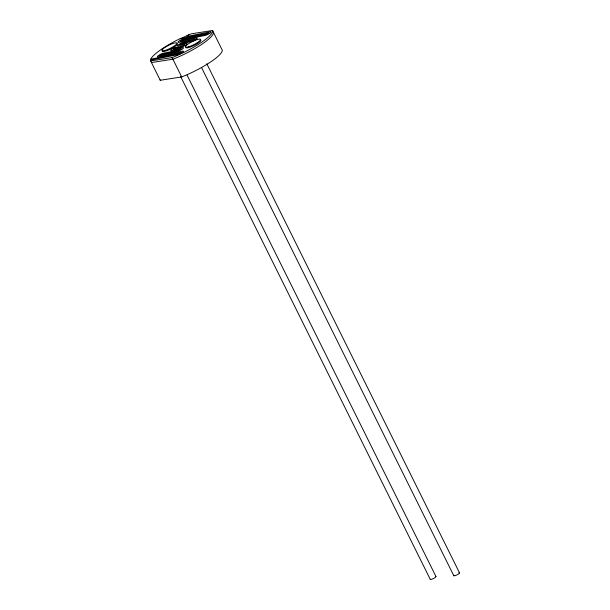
<?xml version="1.0" encoding="UTF-8"?>
<svg xmlns="http://www.w3.org/2000/svg" width="610" height="610" viewBox="0 0 610 610"><rect width="100%" height="100%" fill="white"/><g stroke="black" fill="none" stroke-linecap="round" stroke-linejoin="round"><path stroke-width="0.91" d="M150.822 59.147L151.402 58.057A34.572 7.007 -26.4 0 1 177.022 40.168L191.09 33.847L212.539 30.5L222.307 50.256A34.572 7.007 -26.4 0 1 183.633 76.158L181.696 76.921L160.239 80.268L150.647 60.939L150.822 59.147L178.898 53.611L181.124 52.429L158.272 56.814A3.889 0.785 -26.4 0 1 158.493 55.472A3.889 0.785 -26.4 0 1 163.434 53.2L178.936 50.142L181.162 48.96L171.547 50.729A3.889 0.785 -26.4 0 1 171.768 49.395A3.889 0.785 -26.4 0 1 176.709 47.115C181.17 47.428 191.296 42.433 178.433 45.91A3.889 0.785 -26.4 0 1 178.646 44.576A3.889 0.785 -26.4 0 1 183.595 42.296L193.164 40.382L194.925 39.322L178.921 42.357A3.889 0.785 -26.4 0 1 179.142 41.015A3.889 0.785 -26.4 0 1 184.083 38.743L206.538 34.312L208.765 33.131L180.08 38.674M150.54 60.664L152.53 59.681L177.396 54.763A3.889 0.785 -26.4 0 0 182.337 52.49A3.889 0.785 -26.4 0 0 182.558 51.148L159.736 55.594L161.932 54.351L177.434 51.301A3.889 0.785 -26.4 0 0 182.375 49.021A3.889 0.785 -26.4 0 0 182.596 47.687L173.461 49.494C172.798 48.106 180.156 47.405 181.056 47.122A3.889 0.785 -26.4 0 0 185.997 44.85A3.889 0.785 -26.4 0 0 186.218 43.508L179.866 44.629L181.627 43.577L191.197 41.663A3.889 0.785 -26.4 0 0 196.145 39.383A3.889 0.785 -26.4 0 0 196.359 38.049L180.362 41.076L182.581 39.894L205.036 35.464A3.889 0.785 -26.4 0 0 209.985 33.192A3.889 0.785 -26.4 0 0 210.198 31.85L187.544 36.333A2.669 0.541 -26.4 0 1 188.208 35.075L188.726 34.785M150.647 60.939L172.104 57.592L174.041 56.837A34.572 7.007 -26.4 0 0 212.707 30.927L212.539 30.5M206.79 63.753L459.513 572.851M201.521 67.504L453.817 575.741M187.064 75.106L435.967 576.526M172.104 57.592L181.696 76.921M180.522 76.288L430.279 579.416M213.347 32.124L213.515 32.551A34.572 7.007 -26.4 0 1 174.841 58.461L172.904 59.216L151.448 62.563L151.288 62.136M160.072 79.841L160.239 80.268M458.918 572.79A3.195 0.648 -26.4 0 1 457.088 574.811A3.195 0.648 -26.4 0 1 453.985 575.291M435.372 576.458A3.195 0.648 -26.4 0 1 433.916 578.288A3.195 0.648 -26.4 0 1 430.263 579.233M200.309 39.856A8.41 1.708 -26.4 0 1 194.476 45.231A8.41 1.708 -26.4 0 1 185.844 47.214M177.312 43.752A8.41 1.708 -26.4 0 1 168.962 49.845A8.41 1.708 -26.4 0 1 162.778 50.18M164.952 50.462A8.41 1.708 -26.4 0 0 176.976 43.493A8.41 1.708 -26.4 0 0 166.446 46.497A8.41 1.708 -26.4 0 0 164.952 50.462M188.49 46.795A8.41 1.708 -26.4 0 0 200.522 39.818A8.41 1.708 -26.4 0 0 189.984 42.83A8.41 1.708 -26.4 0 0 188.49 46.795"/></g></svg>
